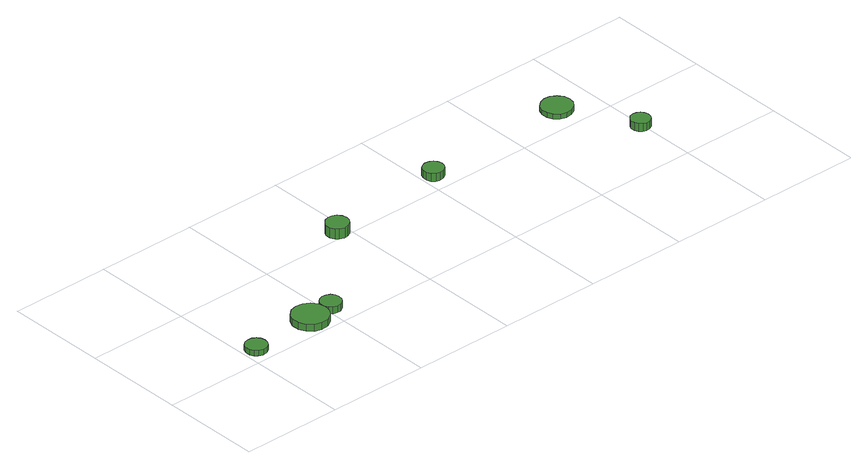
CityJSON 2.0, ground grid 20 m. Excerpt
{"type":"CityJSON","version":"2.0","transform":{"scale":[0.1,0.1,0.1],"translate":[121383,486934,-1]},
"CityObjects":{
"tree1":{"type":"SolitaryVegetationObject","attributes":{"function":"something"},"geometry":[{"type":"MultiSurface","lod":"1","boundaries":[[[0,1,2,3,4,5,6,7,8,9,10,11,12,13,14]],[[15,16,17,18,19,20,21,22,23,24,25,26,27,28,29]],[[0,29,28,1]],[[1,28,27,2]],[[2,27,26,3]],[[3,26,25,4]],[[4,25,24,5]],[[5,24,23,6]],[[6,23,22,7]],[[7,22,21,8]],[[8,21,20,9]],[[9,20,19,10]],[[10,19,18,11]],[[11,18,17,12]],[[12,17,16,13]],[[13,16,15,14]],[[14,15,29,0]]]}]},
"tree2":{"type":"SolitaryVegetationObject","attributes":{"function":"something"},"geometry":[{"type":"MultiSurface","lod":"1","boundaries":[[[30,31,32,33,34,35,36,37,38,39,40,41,42,43,44]],[[45,46,47,48,49,50,51,52,53,54,55,56,57,58,59]],[[30,59,58,31]],[[31,58,57,32]],[[32,57,56,33]],[[33,56,55,34]],[[34,55,54,35]],[[35,54,53,36]],[[36,53,52,37]],[[37,52,51,38]],[[38,51,50,39]],[[39,50,49,40]],[[40,49,48,41]],[[41,48,47,42]],[[42,47,46,43]],[[43,46,45,44]],[[44,45,59,30]]]}]},
"tree3":{"type":"SolitaryVegetationObject","attributes":{"function":"something"},"geometry":[{"type":"MultiSurface","lod":"1","boundaries":[[[60,61,62,63,64,65,66,67,68,69,70,71,72,73,74]],[[75,76,77,78,79,80,81,82,83,84,85,86,87,88,89]],[[60,89,88,61]],[[61,88,87,62]],[[62,87,86,63]],[[63,86,85,64]],[[64,85,84,65]],[[65,84,83,66]],[[66,83,82,67]],[[67,82,81,68]],[[68,81,80,69]],[[69,80,79,70]],[[70,79,78,71]],[[71,78,77,72]],[[72,77,76,73]],[[73,76,75,74]],[[74,75,89,60]]]}]},
"tree4":{"type":"SolitaryVegetationObject","attributes":{"function":"something"},"geometry":[{"type":"MultiSurface","lod":"1","boundaries":[[[90,91,92,93,94,95,96,97,98,99,100,101,102,103,104]],[[105,106,107,108,109,110,111,112,113,114,115,116,117,118,119]],[[90,119,118,91]],[[91,118,117,92]],[[92,117,116,93]],[[93,116,115,94]],[[94,115,114,95]],[[95,114,113,96]],[[96,113,112,97]],[[97,112,111,98]],[[98,111,110,99]],[[99,110,109,100]],[[100,109,108,101]],[[101,108,107,102]],[[102,107,106,103]],[[103,106,105,104]],[[104,105,119,90]]]}]},
"tree5":{"type":"SolitaryVegetationObject","attributes":{"function":"something"},"geometry":[{"type":"MultiSurface","lod":"1","boundaries":[[[120,121,122,123,124,125,126,127,128,129,130,131,132,133,134]],[[135,136,137,138,139,140,141,142,143,144,145,146,147,148,149]],[[120,149,148,121]],[[121,148,147,122]],[[122,147,146,123]],[[123,146,145,124]],[[124,145,144,125]],[[125,144,143,126]],[[126,143,142,127]],[[127,142,141,128]],[[128,141,140,129]],[[129,140,139,130]],[[130,139,138,131]],[[131,138,137,132]],[[132,137,136,133]],[[133,136,135,134]],[[134,135,149,120]]]}]},
"tree6":{"type":"SolitaryVegetationObject","attributes":{"function":"something"},"geometry":[{"type":"MultiSurface","lod":"1","boundaries":[[[150,151,152,153,154,155,156,157,158,159,160,161,162,163,164]],[[165,166,167,168,169,170,171,172,173,174,175,176,177,178,179]],[[150,179,178,151]],[[151,178,177,152]],[[152,177,176,153]],[[153,176,175,154]],[[154,175,174,155]],[[155,174,173,156]],[[156,173,172,157]],[[157,172,171,158]],[[158,171,170,159]],[[159,170,169,160]],[[160,169,168,161]],[[161,168,167,162]],[[162,167,166,163]],[[163,166,165,164]],[[164,165,179,150]]]}]},
"tree7":{"type":"SolitaryVegetationObject","attributes":{"function":"something"},"geometry":[{"type":"MultiSurface","lod":"1","boundaries":[[[180,181,182,183,184,185,186,187,188,189,190,191,192,193,194]],[[195,196,197,198,199,200,201,202,203,204,205,206,207,208,209]],[[180,209,208,181]],[[181,208,207,182]],[[182,207,206,183]],[[183,206,205,184]],[[184,205,204,185]],[[185,204,203,186]],[[186,203,202,187]],[[187,202,201,188]],[[188,201,200,189]],[[189,200,199,190]],[[190,199,198,191]],[[191,198,197,192]],[[192,197,196,193]],[[193,196,195,194]],[[194,195,209,180]]]}]}
},
"vertices":[
[48,35,17],[46,43,17],[41,50,17],[34,54,17],[25,55,17],[17,53,17],[10,47,17],[7,39,17],[7,30,17],[10,22,17],[17,17,17],[25,14,17],[34,15,17],[41,19,17],[46,26,17],[46,26,6],[41,19,6],[34,15,6],[25,14,6],[17,17,6],[10,22,6],[7,30,6],[7,39,6],[10,47,6],[17,53,6],[25,55,6],[34,54,6],[41,50,6],[46,43,6],[48,35,6],
[192,39,21],[189,53,21],[181,65,21],[168,72,21],[154,74,21],[140,70,21],[129,60,21],[123,47,21],[123,32,21],[129,19,21],[140,9,21],[154,5,21],[168,6,21],[181,13,21],[189,25,21],[189,25,7],[181,13,7],[168,6,7],[154,5,7],[140,9,7],[129,19,7],[123,32,7],[123,47,7],[129,60,7],[140,70,7],[154,74,7],[168,72,7],[181,65,7],[189,53,7],[192,39,7],
[231,47,21],[230,55,21],[225,62,21],[217,66,21],[209,67,21],[201,64,21],[195,59,21],[191,51,21],[191,42,21],[195,35,21],[201,29,21],[209,27,21],[217,27,21],[225,32,21],[230,38,21],[230,38,7],[225,32,7],[217,27,7],[209,27,7],[201,29,7],[195,35,7],[191,42,7],[191,51,7],[195,59,7],[201,64,7],[209,67,7],[217,66,7],[225,62,7],[230,55,7],[231,47,7],
[403,218,27],[401,227,27],[395,235,27],[387,239,27],[378,240,27],[369,237,27],[363,231,27],[359,223,27],[359,213,27],[363,205,27],[369,199,27],[378,196,27],[387,197,27],[395,202,27],[401,209,27],[401,209,6],[395,202,6],[387,197,6],[378,196,6],[369,199,6],[363,205,6],[359,213,6],[359,223,6],[363,231,6],[369,237,6],[378,240,6],[387,239,6],[395,235,6],[401,227,6],[403,218,6],
[645,241,23],[643,249,23],[638,256,23],[631,260,23],[622,261,23],[614,258,23],[608,253,23],[605,245,23],[605,237,23],[608,229,23],[614,223,23],[622,221,23],[631,222,23],[638,226,23],[643,233,23],[643,233,7],[638,226,7],[631,222,7],[622,221,7],[614,223,7],[608,229,7],[605,237,7],[605,245,7],[608,253,7],[614,258,7],[622,261,7],[631,260,7],[638,256,7],[643,249,7],[645,241,7],
[952,252,17],[950,264,17],[942,274,17],[931,281,17],[919,282,17],[907,278,17],[898,270,17],[893,258,17],[893,246,17],[898,235,17],[907,226,17],[919,222,17],[931,224,17],[942,230,17],[950,240,17],[950,240,7],[942,230,7],[931,224,7],[919,222,7],[907,226,7],[898,235,7],[893,246,7],[893,258,7],[898,270,7],[907,278,7],[919,282,7],[931,281,7],[942,274,7],[950,264,7],[952,252,7],
[1015,118,23],[1013,126,23],[1009,132,23],[1002,136,23],[994,137,23],[987,135,23],[981,129,23],[978,122,23],[978,114,23],[981,107,23],[987,102,23],[994,99,23],[1002,100,23],[1009,104,23],[1013,110,23],[1013,110,7],[1009,104,7],[1002,100,7],[994,99,7],[987,102,7],[981,107,7],[978,114,7],[978,122,7],[981,129,7],[987,135,7],[994,137,7],[1002,136,7],[1009,132,7],[1013,126,7],[1015,118,7]
]}
